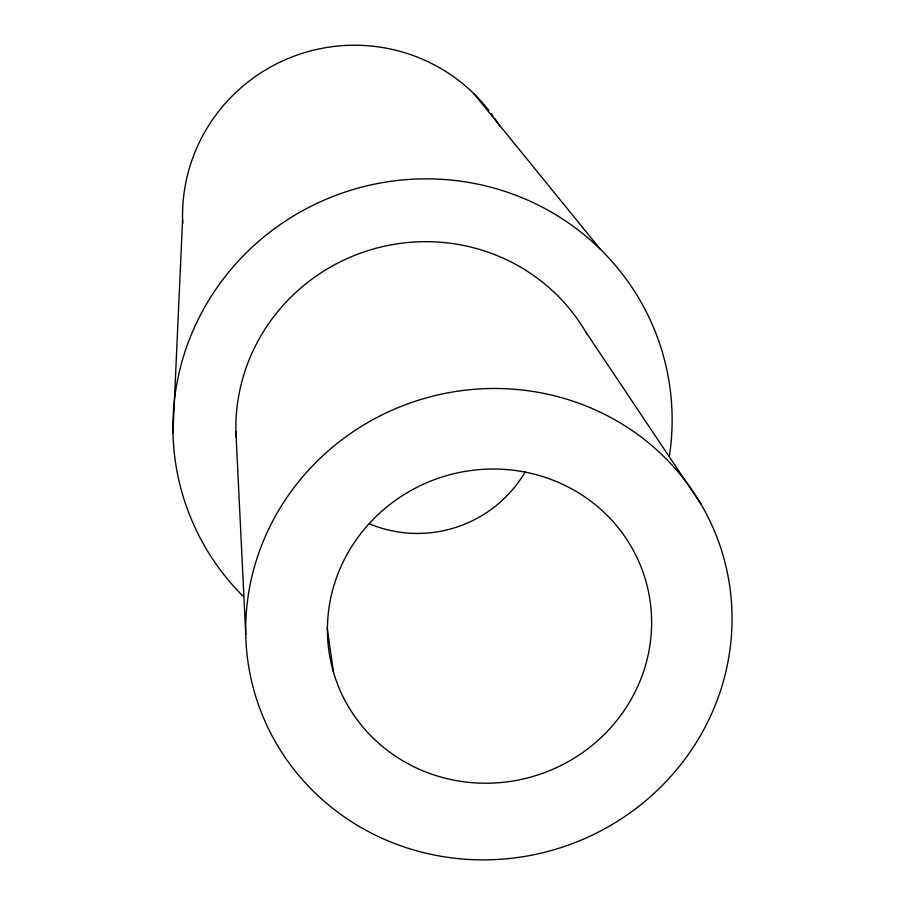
<?xml version="1.0" encoding="UTF-8"?>
<svg xmlns="http://www.w3.org/2000/svg" width="905" height="905" viewBox="0 0 905 905"><rect width="100%" height="100%" fill="white"/><g stroke="black" fill="none" stroke-linecap="round" stroke-linejoin="round"><path stroke-width="1.36" d="M172.957 432.975L182.572 219.711M473.994 93.803L600.083 248.977M585.501 331.603L700.821 503.859M327.18 627.912L333.56 672.528M235.877 431.549L245.73 634.201M236.081 437.16A187.663 183.025 -18.3 0 1 371.729 249.475A187.663 183.025 -18.3 0 1 586.915 334.036M242.925 596.067A250.233 244.067 -18.3 0 1 346.129 191.724A250.233 244.067 -18.3 0 1 669.485 455.475M182.72 223.852A171.113 169.326 -18.3 0 1 294.51 55.997A171.113 169.326 -18.3 0 1 488.836 110.41M491.381 113.759A171.113 169.326 -18.3 0 1 493.033 116.01M494.639 118.295A171.113 169.326 -18.3 0 1 499.922 126.44M525.352 471.584A122.673 119.743 -18.3 0 1 369.387 523.757M423.246 852.544A244.09 234.757 -18.3 0 0 724.475 560.489A244.09 234.757 -18.3 0 0 318.888 459.491A244.09 234.757 -18.3 0 0 423.246 852.544M446.584 778.549A162.719 156.486 -18.3 0 0 646.362 582.877A162.719 156.486 -18.3 0 0 375.598 516.947A162.719 156.486 -18.3 0 0 446.584 778.549"/></g></svg>
